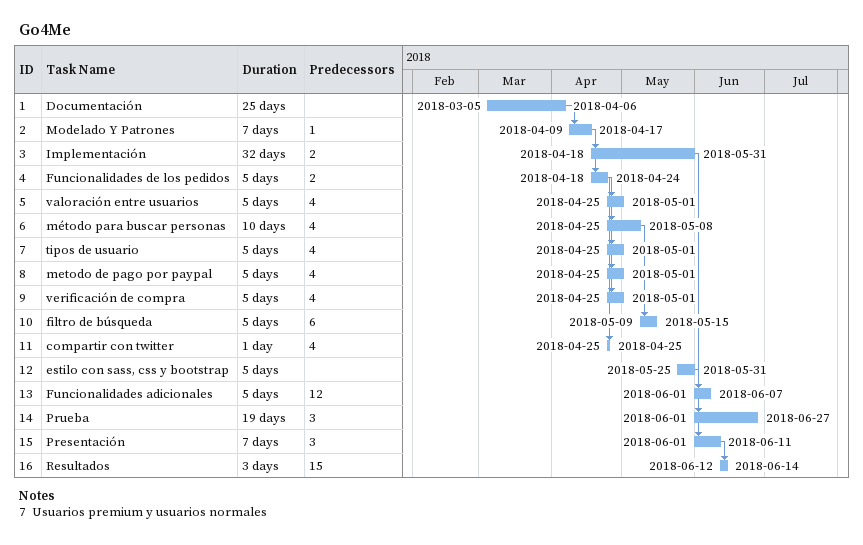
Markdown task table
Go4Me

| ID | Task | Duration | Start | Finish | Predecessors |
|---|---|---|---|---|---|
| 1 | Documentación | 25d | 2018-03-05 | 2018-04-06 |  |
| 2 | Modelado Y Patrones | 7d | 2018-04-09 | 2018-04-17 | 1 |
| 3 | Implementación | 32d | 2018-04-18 | 2018-05-31 | 2 |
| 4 | Funcionalidades de los pedidos | 5d | 2018-04-18 | 2018-04-24 | 2 |
| 5 | valoración entre usuarios | 5d | 2018-04-25 | 2018-05-01 | 4 |
| 6 | método para buscar personas | 10d | 2018-04-25 | 2018-05-08 | 4 |
| 7 | tipos de usuario | 5d | 2018-04-25 | 2018-05-01 | 4 |
| 8 | metodo de pago por paypal | 5d | 2018-04-25 | 2018-05-01 | 4 |
| 9 | verificación de compra | 5d | 2018-04-25 | 2018-05-01 | 4 |
| 10 | filtro de búsqueda | 5d | 2018-05-09 | 2018-05-15 | 6 |
| 11 | compartir con twitter | 1d | 2018-04-25 | 2018-04-25 | 4 |
| 12 | estilo con sass, css y bootstrap | 5d | 2018-05-25 | 2018-05-31 |  |
| 13 | Funcionalidades adicionales | 5d | 2018-06-01 | 2018-06-07 | 12 |
| 14 | Prueba | 19d | 2018-06-01 | 2018-06-27 | 3 |
| 15 | Presentación | 7d | 2018-06-01 | 2018-06-11 | 3 |
| 16 | Resultados | 3d | 2018-06-12 | 2018-06-14 | 15 |

Notes
- 7: Usuarios premium y usuarios normales
